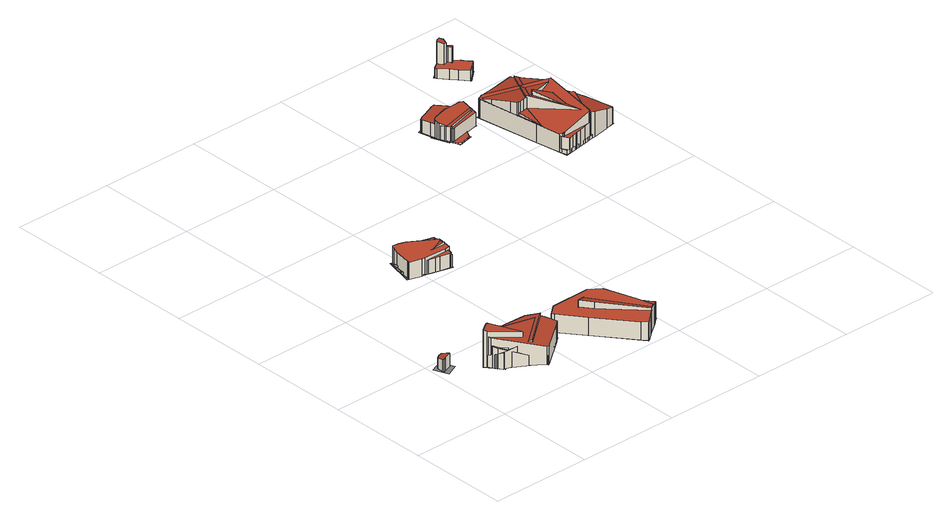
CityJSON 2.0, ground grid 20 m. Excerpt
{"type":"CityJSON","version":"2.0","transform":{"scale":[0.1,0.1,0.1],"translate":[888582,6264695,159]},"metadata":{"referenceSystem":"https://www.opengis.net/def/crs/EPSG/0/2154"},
"CityObjects":{
"building1":{"type":"Building","attributes":{"class":"Building"},"children":["building1-1"]},
"building1-1":{"type":"BuildingPart","parents":["building1"],"geometry":[{"type":"MultiSurface","lod":"2.2","boundaries":[[[0,1,2,3,4,5,6,7,8,9]],[[10,11,1,0]],[[11,12,2,1]],[[12,13,3,2]],[[13,14,4,3]],[[14,15,5,4]],[[15,16,6,5]],[[16,17,7,6]],[[17,18,8,7]],[[18,19,9,8]],[[19,10,0,9]],[[20,21,22,23]]],"semantics":{"surfaces":[{"type":"RoofSurface","rf_azimuth":112.02,"rf_slope":16.18},{"type":"WallSurface","on_footprint_edge":true},{"type":"GroundSurface"}],"values":[0,1,1,1,1,1,1,1,1,1,1,2]}}]},
"building2":{"type":"Building","attributes":{"class":"Building"},"children":["building2-1"]},
"building2-1":{"type":"BuildingPart","parents":["building2"],"geometry":[{"type":"MultiSurface","lod":"2.2","boundaries":[[[24,25,26,27,28,29,30,31,32,33,34,35]],[[36,37,25,24]],[[37,38,26,25]],[[38,39,27,26]],[[39,40,28,27]],[[40,41,29,28]],[[41,42,30,29]],[[42,43,31,30]],[[43,44,32,31]],[[44,45,33,32]],[[45,46,34,33]],[[46,47,35,34]],[[47,36,24,35]],[[48,49,50,51,52,53,54,55,56,57,58,59,60,61]],[[62,63,49,48]],[[63,64,50,49]],[[64,65,51,50]],[[65,66,52,51]],[[66,67,53,52]],[[67,68,54,53]],[[68,69,55,54]],[[69,70,56,55]],[[70,71,57,56]],[[71,72,58,57]],[[72,73,59,58]],[[73,74,60,59]],[[74,75,61,60]],[[75,62,48,61]],[[76,77,78,79,80,81,82,83,84,85,86,87,88,89]],[[90,91,77,76]],[[91,92,78,77]],[[92,93,79,78]],[[93,94,80,79]],[[94,95,81,80]],[[95,82,81]],[[96,83,82]],[[96,97,84,83]],[[97,98,85,84]],[[98,99,86,85]],[[99,100,87,86]],[[100,101,88,87]],[[101,102,89,88]],[[102,90,76,89]],[[103,104,105,106,107,108,109,110,111,112]],[[113,114,104,103]],[[114,115,105,104]],[[115,116,106,105]],[[116,117,107,106]],[[117,118,108,107]],[[118,119,109,108]],[[119,120,110,109]],[[120,121,111,110]],[[121,122,112,111]],[[122,113,103,112]],[[123,124,125,126,127,128,129,130,131]],[[132,133,124,123]],[[133,134,125,124]],[[134,135,126,125]],[[135,136,127,126]],[[136,120,128,127]],[[120,137,129,128]],[[137,138,130,129]],[[138,139,131,130]],[[139,132,123,131]],[[140,141,142,143,144,145,146,147,148]],[[149,150,141,140]],[[150,151,142,141]],[[151,152,143,142]],[[152,153,144,143]],[[153,154,145,144]],[[154,155,146,145]],[[155,156,147,146]],[[156,157,148,147]],[[157,149,140,148]],[[158,159,160,161,162,163,164,165,166,167]],[[168,169,159,158]],[[169,170,160,159]],[[170,171,161,160]],[[171,172,162,161]],[[172,173,163,162]],[[173,174,164,163]],[[174,175,165,164]],[[175,176,166,165]],[[176,177,167,166]],[[177,168,158,167]],[[178,179,180,181,182,183,184,185]],[[94,179,178]],[[94,172,180,179]],[[172,117,181,180]],[[117,186,182,181]],[[186,187,183,182]],[[187,188,184,183]],[[188,185,184]],[[189,190,191,192,193,194,195,196]]],"semantics":{"surfaces":[{"type":"RoofSurface","rf_azimuth":128.85,"rf_slope":16.8},{"type":"WallSurface","on_footprint_edge":true},{"type":"RoofSurface","rf_azimuth":308.41,"rf_slope":14.21},{"type":"RoofSurface","rf_azimuth":323.76,"rf_slope":20.18},{"type":"RoofSurface","rf_azimuth":294.8,"rf_slope":19.44},{"type":"RoofSurface","rf_azimuth":48.33,"rf_slope":19.74},{"type":"RoofSurface","rf_azimuth":298.83,"rf_slope":16.25},{"type":"RoofSurface","rf_azimuth":319.14,"rf_slope":19.4},{"type":"RoofSurface","rf_azimuth":122.92,"rf_slope":18.67},{"type":"GroundSurface"}],"values":[0,1,1,1,1,1,1,1,1,1,1,1,1,2,1,1,1,1,1,1,1,1,1,1,1,1,1,1,3,1,1,1,1,1,1,1,1,1,1,1,1,1,1,4,1,1,1,1,1,1,1,1,1,1,5,1,1,1,1,1,1,1,1,1,6,1,1,1,1,1,1,1,1,1,7,1,1,1,1,1,1,1,1,1,1,8,1,1,1,1,1,1,1,9]}}]},
"building3":{"type":"Building","attributes":{"class":"Building"},"children":["building3-1"]},
"building3-1":{"type":"BuildingPart","parents":["building3"],"geometry":[{"type":"MultiSurface","lod":"2.2","boundaries":[[[197,198,199,200,201,202,203,204,205,206,207,208,209,210,211,212]],[[213,214,198,197]],[[214,215,199,198]],[[215,216,200,199]],[[216,217,201,200]],[[217,218,202,201]],[[218,219,203,202]],[[219,220,204,203]],[[220,221,205,204]],[[221,222,206,205]],[[222,223,207,206]],[[223,224,208,207]],[[224,225,209,208]],[[225,226,210,209]],[[226,227,211,210]],[[227,228,212,211]],[[228,213,197,212]],[[229,230,231,232,233,234,235,236,237,238,239]],[[240,241,230,229]],[[241,242,231,230]],[[242,243,232,231]],[[243,244,233,232]],[[244,245,234,233]],[[245,246,235,234]],[[246,247,236,235]],[[247,248,237,236]],[[248,249,238,237]],[[249,250,239,238]],[[250,240,229,239]],[[251,252,253,254,255,256,257,258,259,260]]],"semantics":{"surfaces":[{"type":"RoofSurface","rf_azimuth":217.14,"rf_slope":12.22},{"type":"WallSurface","on_footprint_edge":true},{"type":"RoofSurface","rf_azimuth":31.3,"rf_slope":18.24},{"type":"GroundSurface"}],"values":[0,1,1,1,1,1,1,1,1,1,1,1,1,1,1,1,1,2,1,1,1,1,1,1,1,1,1,1,1,3]}}]},
"building4":{"type":"Building","attributes":{"class":"Building"},"children":["building4-1"]},
"building4-1":{"type":"BuildingPart","parents":["building4"],"geometry":[{"type":"MultiSurface","lod":"2.2","boundaries":[[[261,262,263,264,265,266,267,268,269,270,271,272,273,274,275,276]],[[277,278,262,261]],[[278,279,263,262]],[[279,280,264,263]],[[280,281,265,264]],[[281,282,266,265]],[[282,283,267,266]],[[283,284,268,267]],[[284,285,269,268]],[[285,286,270,269]],[[286,287,271,270]],[[287,288,272,271]],[[288,289,273,272]],[[289,290,274,273]],[[290,291,275,274]],[[291,292,276,275]],[[292,277,261,276]],[[293,294,295,296,297,298,299,300,301,302,303,304,305,306,307,308,309,310]],[[311,312,294,293]],[[312,313,295,294]],[[313,314,296,295]],[[314,315,297,296]],[[315,316,298,297]],[[316,317,299,298]],[[317,318,300,299]],[[318,319,301,300]],[[319,320,302,301]],[[320,321,303,302]],[[321,322,304,303]],[[322,323,305,304]],[[323,324,306,305]],[[324,325,307,306]],[[325,326,308,307]],[[326,327,309,308]],[[327,328,310,309]],[[328,311,293,310]],[[329,330,331,332,333,334,335,336,337,338,339,340,341,342,343]],[[344,345,330,329]],[[345,346,331,330]],[[346,332,331]],[[347,336,335]],[[347,348,337,336]],[[348,349,338,337]],[[349,350,339,338]],[[350,351,340,339]],[[351,352,341,340]],[[352,353,342,341]],[[353,354,343,342]],[[354,344,329,343]],[[355,356,357,358,359,360,361,362]],[[363,364,356,355]],[[364,365,357,356]],[[365,366,358,357]],[[366,367,359,358]],[[367,368,360,359]],[[368,369,361,360]],[[369,370,362,361]],[[370,363,355,362]],[[371,372,373,374,375,376,377,378,379,380,381]],[[382,383,372,371]],[[383,384,373,372]],[[384,385,374,373]],[[385,386,375,374]],[[386,387,376,375]],[[387,388,377,376]],[[388,389,378,377]],[[389,390,379,378]],[[390,391,380,379]],[[391,392,381,380]],[[392,382,371,381]],[[393,394,395,396,397,398]],[[399,400,394,393]],[[400,401,395,394]],[[401,402,396,395]],[[402,403,397,396]],[[403,404,398,397]],[[404,399,393,398]],[[405,406,407,408,409]]],"semantics":{"surfaces":[{"type":"RoofSurface","rf_azimuth":345.08,"rf_slope":0.923},{"type":"WallSurface","on_footprint_edge":true},{"type":"RoofSurface","rf_azimuth":71.27,"rf_slope":0.398},{"type":"RoofSurface","rf_azimuth":62.74,"rf_slope":4.89},{"type":"RoofSurface","rf_azimuth":113.63,"rf_slope":18.51},{"type":"RoofSurface","rf_azimuth":76.46,"rf_slope":11.76},{"type":"RoofSurface","rf_azimuth":56.98,"rf_slope":15.72},{"type":"GroundSurface"}],"values":[0,1,1,1,1,1,1,1,1,1,1,1,1,1,1,1,1,2,1,1,1,1,1,1,1,1,1,1,1,1,1,1,1,1,1,1,3,1,1,1,1,1,1,1,1,1,1,1,1,4,1,1,1,1,1,1,1,1,5,1,1,1,1,1,1,1,1,1,1,1,6,1,1,1,1,1,1,7]}}]},
"building5":{"type":"Building","attributes":{"class":"Building"},"children":["building5-1"]},
"building5-1":{"type":"BuildingPart","parents":["building5"],"geometry":[{"type":"MultiSurface","lod":"2.2","boundaries":[[[410,411,412,413,414,415,416,417,418,419,420,421,422,423,424]],[[425,426,411,410]],[[426,427,412,411]],[[427,428,413,412]],[[428,429,414,413]],[[429,430,415,414]],[[430,431,416,415]],[[431,432,417,416]],[[432,433,418,417]],[[433,434,419,418]],[[434,435,420,419]],[[435,436,421,420]],[[436,437,422,421]],[[437,438,423,422]],[[438,439,424,423]],[[439,425,410,424]],[[440,441,442,443,444,445,446,447,448,449,450,451]],[[452,453,441,440]],[[453,454,442,441]],[[454,455,443,442]],[[455,456,444,443]],[[456,457,445,444]],[[457,458,446,445]],[[458,459,447,446]],[[459,460,448,447]],[[460,461,449,448]],[[461,462,450,449]],[[462,463,451,450]],[[463,452,440,451]],[[464,465,466,467,468,469,470,471,472,473,474,475,476,477]],[[478,479,465,464]],[[479,480,466,465]],[[480,481,467,466]],[[481,482,468,467]],[[482,483,469,468]],[[483,484,470,469]],[[484,485,471,470]],[[485,486,472,471]],[[486,487,473,472]],[[487,488,474,473]],[[488,489,475,474]],[[489,490,476,475]],[[490,491,477,476]],[[491,478,464,477]],[[492,493,494,495,496,497,498,499,500,501,502,503,504]]],"semantics":{"surfaces":[{"type":"RoofSurface","rf_azimuth":114.74,"rf_slope":4.41},{"type":"WallSurface","on_footprint_edge":true},{"type":"RoofSurface","rf_azimuth":278.9,"rf_slope":15},{"type":"RoofSurface","rf_azimuth":122.75,"rf_slope":0.292},{"type":"GroundSurface"}],"values":[0,1,1,1,1,1,1,1,1,1,1,1,1,1,1,1,2,1,1,1,1,1,1,1,1,1,1,1,1,3,1,1,1,1,1,1,1,1,1,1,1,1,1,1,4]}}]},
"building6":{"type":"Building","attributes":{"class":"Building"},"children":["building6-1"]},
"building6-1":{"type":"BuildingPart","parents":["building6"],"geometry":[{"type":"MultiSurface","lod":"2.2","boundaries":[[[505,506,507,508,509,510,511,512,513,514,515,516,517,518]],[[519,520,506,505]],[[520,521,507,506]],[[521,522,508,507]],[[522,523,509,508]],[[523,524,510,509]],[[524,525,511,510]],[[525,526,512,511]],[[526,527,513,512]],[[527,528,514,513]],[[528,529,515,514]],[[529,530,516,515]],[[530,531,517,516]],[[531,532,518,517]],[[532,519,505,518]],[[533,534,535,536,537,538,539,540,541,542,543,544,545,546,547,548]],[[549,550,534,533]],[[550,551,535,534]],[[551,552,536,535]],[[552,553,537,536]],[[553,554,538,537]],[[554,555,539,538]],[[555,556,540,539]],[[556,557,541,540]],[[557,558,542,541]],[[558,559,543,542]],[[559,560,544,543]],[[560,561,545,544]],[[561,562,546,545]],[[562,563,547,546]],[[563,564,548,547]],[[564,549,533,548]],[[565,566,567,568,569,570,571,572,573,574,575,576,577,578,579,580,581]],[[582,583,566,565]],[[583,584,567,566]],[[584,585,568,567]],[[585,586,569,568]],[[586,587,570,569]],[[587,588,571,570]],[[588,589,572,571]],[[589,590,573,572]],[[590,591,574,573]],[[591,592,575,574]],[[592,593,576,575]],[[593,594,577,576]],[[594,595,578,577]],[[595,596,579,578]],[[596,597,580,579]],[[597,598,581,580]],[[598,582,565,581]],[[599,600,601,602,603,604,605,606,607,608,609,610,611,612,613,614]],[[615,616,600,599]],[[616,617,601,600]],[[617,618,602,601]],[[618,619,603,602]],[[619,620,604,603]],[[620,621,605,604]],[[621,622,606,605]],[[622,553,607,606]],[[553,623,608,607]],[[623,624,609,608]],[[624,625,610,609]],[[625,626,611,610]],[[626,627,612,611]],[[627,628,613,612]],[[628,629,614,613]],[[629,615,599,614]],[[630,631,632,633,634,635,636,637,638,639,640,641,642]],[[643,644,631,630]],[[644,645,632,631]],[[645,646,633,632]],[[646,647,634,633]],[[647,648,635,634]],[[648,649,636,635]],[[649,650,637,636]],[[650,651,638,637]],[[651,652,639,638]],[[652,653,640,639]],[[653,654,641,640]],[[654,655,642,641]],[[655,643,630,642]],[[656,657,658,659,660,661,662,663,664,665,666,667]],[[582,668,657,656]],[[668,669,658,657]],[[669,670,659,658]],[[670,671,660,659]],[[671,672,661,660]],[[672,673,662,661]],[[673,674,663,662]],[[674,675,664,663]],[[675,676,665,664]],[[676,677,666,665]],[[677,678,667,666]],[[678,582,656,667]],[[679,680,681,682,683,684,685,686,687]],[[688,616,680,679]],[[616,689,681,680]],[[689,690,682,681]],[[690,691,683,682]],[[691,692,684,683]],[[692,693,685,684]],[[693,694,686,685]],[[694,695,687,686]],[[695,688,679,687]],[[696,697,698,699,700,701]],[[702,703,697,696]],[[703,704,698,697]],[[704,705,699,698]],[[705,706,700,699]],[[706,707,701,700]],[[707,702,696,701]],[[708,709,710,711,712,713,714,715]]],"semantics":{"surfaces":[{"type":"RoofSurface","rf_azimuth":190.2,"rf_slope":17.24},{"type":"WallSurface","on_footprint_edge":true},{"type":"RoofSurface","rf_azimuth":11.35,"rf_slope":18.76},{"type":"RoofSurface","rf_azimuth":99.36,"rf_slope":16.81},{"type":"RoofSurface","rf_azimuth":18.33,"rf_slope":1.5},{"type":"RoofSurface","rf_azimuth":256.62,"rf_slope":6.96},{"type":"RoofSurface","rf_azimuth":241.93,"rf_slope":6.06},{"type":"RoofSurface","rf_azimuth":188.13,"rf_slope":13.18},{"type":"RoofSurface","rf_azimuth":339.19,"rf_slope":18.12},{"type":"GroundSurface"}],"values":[0,1,1,1,1,1,1,1,1,1,1,1,1,1,1,2,1,1,1,1,1,1,1,1,1,1,1,1,1,1,1,1,3,1,1,1,1,1,1,1,1,1,1,1,1,1,1,1,1,1,4,1,1,1,1,1,1,1,1,1,1,1,1,1,1,1,1,5,1,1,1,1,1,1,1,1,1,1,1,1,1,6,1,1,1,1,1,1,1,1,1,1,1,1,7,1,1,1,1,1,1,1,1,1,8,1,1,1,1,1,1,9]}}]},
"building7":{"type":"Building","attributes":{"class":"Building"},"children":["building7-1"]},
"building7-1":{"type":"BuildingPart","parents":["building7"],"geometry":[{"type":"MultiSurface","lod":"2.2","boundaries":[[[716,717,718,719,720,721,722,723,724,725,726,727,728,729,730]],[[731,732,717,716]],[[732,733,718,717]],[[733,734,719,718]],[[734,735,720,719]],[[735,736,721,720]],[[736,737,722,721]],[[737,738,723,722]],[[738,739,724,723]],[[739,740,725,724]],[[740,741,726,725]],[[741,742,727,726]],[[742,743,728,727]],[[743,744,729,728]],[[744,745,730,729]],[[745,731,716,730]],[[746,747,748,749,750,751,752,753,754,755]],[[756,757,747,746]],[[757,735,748,747]],[[735,758,749,748]],[[758,759,750,749]],[[759,760,751,750]],[[760,761,752,751]],[[761,762,753,752]],[[762,763,754,753]],[[763,764,755,754]],[[764,756,746,755]],[[765,766,767,768,769,770,771]],[[744,772,766,765]],[[772,773,767,766]],[[773,774,768,767]],[[774,775,769,768]],[[775,776,770,769]],[[776,777,771,770]],[[777,744,765,771]],[[778,779,780,781,782,783,784]],[[785,786,779,778]],[[786,787,780,779]],[[787,788,781,780]],[[788,789,782,781]],[[789,790,783,782]],[[790,791,784,783]],[[791,785,778,784]],[[792,793,794,795]]],"semantics":{"surfaces":[{"type":"RoofSurface","rf_azimuth":153.33,"rf_slope":2.23},{"type":"WallSurface","on_footprint_edge":true},{"type":"RoofSurface","rf_azimuth":248.21,"rf_slope":1.01},{"type":"RoofSurface","rf_azimuth":325.39,"rf_slope":10.86},{"type":"RoofSurface","rf_azimuth":37.91,"rf_slope":12.44},{"type":"GroundSurface"}],"values":[0,1,1,1,1,1,1,1,1,1,1,1,1,1,1,1,2,1,1,1,1,1,1,1,1,1,1,3,1,1,1,1,1,1,1,4,1,1,1,1,1,1,1,5]}}]}
},
"vertices":[
[12,169,31],[12,165,33],[16,167,33],[32,173,33],[33,175,32],[32,180,31],[29,185,29],[26,188,28],[21,188,27],[13,182,28],[12,169,7],[12,165,7],[16,167,7],[32,173,7],[33,175,7],[32,180,7],[29,185,7],[26,188,7],[21,188,7],[13,182,7],[39,166,7],[26,193,7],[3,183,7],[15,155,7],
[74,130,31],[74,127,32],[83,113,37],[91,102,41],[93,102,42],[142,85,55],[209,139,55],[193,160,47],[143,181,32],[140,181,32],[136,179,31],[80,137,31],[74,130,9],[74,127,9],[83,113,9],[91,102,9],[93,102,9],[142,85,9],[209,139,9],[193,160,9],[143,181,9],[140,181,9],[136,179,9],[80,137,9],[77,124,69],[79,121,68],[155,64,45],[160,63,44],[217,107,44],[225,114,44],[224,117,44],[219,125,47],[213,133,49],[211,136,50],[207,137,51],[94,139,69],[78,135,71],[77,125,69],[77,124,9],[79,121,9],[155,64,9],[160,63,9],[217,107,9],[225,114,9],[224,117,9],[219,125,9],[213,133,9],[211,136,9],[207,137,9],[94,139,9],[78,135,9],[77,125,9],[80,120,53],[80,117,52],[85,110,49],[155,67,19],[160,65,17],[194,90,12],[218,107,9],[219,110,10],[214,112,11],[97,149,54],[96,149,54],[93,146,55],[81,134,56],[80,123,54],[80,120,9],[80,117,9],[85,110,9],[155,67,9],[160,65,9],[194,90,9],[219,110,9],[214,112,9],[97,149,9],[96,149,9],[93,146,9],[81,134,9],[80,123,9],[89,140,45],[91,122,39],[154,66,11],[157,63,10],[170,71,11],[226,117,17],[207,142,28],[193,159,35],[99,146,45],[89,141,45],[89,140,9],[91,122,9],[154,66,9],[157,63,9],[170,71,9],[226,117,9],[207,142,9],[193,159,9],[99,146,9],[89,141,9],[86,138,41],[89,112,48],[151,71,44],[186,85,32],[227,116,14],[193,159,10],[146,178,16],[135,179,19],[96,147,37],[86,138,9],[89,112,9],[151,71,9],[186,85,9],[227,116,9],[146,178,9],[135,179,9],[96,147,9],[71,131,82],[75,125,80],[134,101,66],[134,103,66],[132,105,67],[93,141,82],[90,142,83],[88,142,83],[84,140,83],[71,131,9],[75,125,9],[134,101,9],[134,103,9],[132,105,9],[93,141,9],[90,142,9],[88,142,9],[84,140,9],[78,125,63],[156,66,29],[158,64,28],[159,64,27],[166,69,27],[215,107,22],[222,114,22],[204,146,34],[107,155,62],[92,144,64],[78,125,9],[156,66,9],[158,64,9],[159,64,9],[166,69,9],[215,107,9],[222,114,9],[204,146,9],[107,155,9],[92,144,9],[99,104,9],[160,65,32],[166,69,32],[170,71,32],[203,97,30],[219,113,29],[183,152,11],[102,109,9],[203,97,9],[219,113,9],[183,152,9],[157,61,9],[227,115,9],[192,162,9],[172,146,9],[142,184,9],[70,130,9],[93,99,9],[116,116,9],
[233,138,44],[236,134,44],[272,87,44],[327,16,44],[336,6,45],[337,6,45],[355,20,50],[356,21,50],[365,28,53],[370,33,54],[360,63,56],[336,120,60],[315,138,58],[248,149,48],[245,147,47],[241,144,46],[233,138,8],[236,134,8],[272,87,8],[327,16,8],[336,6,8],[337,6,8],[355,20,8],[356,21,8],[365,28,8],[370,33,8],[360,63,8],[336,120,8],[315,138,8],[248,149,8],[245,147,8],[241,144,8],[277,118,62],[293,96,62],[359,23,56],[379,38,48],[385,43,45],[392,49,42],[392,51,42],[386,60,42],[336,122,45],[324,138,46],[321,140,46],[277,118,8],[293,96,8],[359,23,8],[379,38,8],[385,43,8],[392,49,8],[392,51,8],[386,60,8],[336,122,8],[324,138,8],[321,140,8],[232,138,8],[335,5,8],[394,50,8],[352,103,8],[360,108,8],[348,122,8],[341,117,8],[289,183,8],[270,167,8],[250,152,8],
[174,430,38],[197,424,38],[204,423,38],[250,423,37],[260,424,37],[264,446,37],[264,450,37],[264,453,37],[215,483,38],[202,487,38],[190,489,38],[187,485,38],[186,482,38],[182,470,38],[175,436,38],[175,433,38],[174,430,4],[197,424,4],[204,423,4],[250,423,4],[260,424,4],[264,446,4],[264,450,4],[264,453,4],[215,483,4],[202,487,4],[190,489,4],[187,485,4],[186,482,4],[182,470,4],[175,436,4],[175,433,4],[177,437,32],[207,423,32],[210,422,32],[223,418,32],[232,416,32],[252,412,32],[255,413,32],[259,428,32],[260,431,32],[267,461,32],[266,464,32],[266,468,32],[265,469,32],[251,473,32],[233,479,32],[223,479,32],[219,479,32],[183,457,32],[177,437,4],[207,423,4],[210,422,4],[223,418,4],[232,416,4],[252,412,4],[255,413,4],[259,428,4],[260,431,4],[267,461,4],[266,464,4],[266,468,4],[265,469,4],[251,473,4],[233,479,4],[223,479,4],[219,479,4],[183,457,4],[176,433,10],[184,429,10],[202,424,10],[267,468,4],[266,471,4],[260,473,4],[256,474,4],[198,488,5],[193,488,6],[190,488,6],[189,488,6],[185,487,6],[184,483,6],[178,457,8],[178,454,9],[176,433,4],[184,429,4],[202,424,4],[198,488,4],[193,488,4],[190,488,4],[189,488,4],[185,487,4],[184,483,4],[178,457,4],[178,454,4],[178,440,29],[214,436,35],[259,435,41],[265,471,31],[247,476,27],[190,484,17],[180,447,27],[179,443,28],[178,440,4],[214,436,4],[259,435,4],[265,471,4],[247,476,4],[190,484,4],[180,447,4],[179,443,4],[177,435,19],[204,424,20],[257,417,18],[259,425,17],[262,436,14],[263,440,14],[265,449,12],[265,452,11],[188,478,9],[183,479,9],[177,438,18],[177,435,4],[204,424,4],[257,417,4],[259,425,4],[262,436,4],[263,440,4],[265,449,4],[265,452,4],[188,478,4],[183,479,4],[177,438,4],[184,461,28],[255,411,29],[264,443,20],[187,471,25],[186,468,26],[185,464,27],[184,461,4],[255,411,4],[264,443,4],[187,471,4],[186,468,4],[185,464,4],[256,409,4],[270,471,4],[219,482,4],[186,491,4],[171,431,4],
[485,737,53],[488,721,54],[492,703,55],[495,693,56],[497,691,56],[501,683,57],[504,684,57],[561,699,58],[566,700,58],[566,710,57],[533,760,53],[528,760,52],[501,749,52],[491,745,52],[485,741,52],[485,737,27],[488,721,27],[492,703,27],[495,693,27],[497,691,27],[501,683,27],[504,684,27],[561,699,27],[566,700,27],[566,710,27],[533,760,27],[528,760,27],[501,749,27],[491,745,27],[485,741,27],[490,710,62],[490,707,61],[491,703,60],[504,680,53],[506,680,53],[567,693,54],[567,724,62],[560,726,63],[538,725,63],[525,724,64],[497,717,63],[492,714,62],[490,710,27],[490,707,27],[491,703,27],[504,680,27],[506,680,27],[567,693,27],[567,724,27],[560,726,27],[538,725,27],[525,724,27],[497,717,27],[492,714,27],[488,711,28],[492,699,28],[506,670,29],[510,666,29],[518,668,29],[527,670,29],[529,671,29],[534,673,29],[563,725,29],[531,761,28],[518,755,28],[508,750,28],[489,731,28],[488,714,28],[488,711,27],[492,699,27],[506,670,27],[510,666,27],[518,668,27],[527,670,27],[529,671,27],[534,673,27],[563,725,27],[531,761,27],[518,755,27],[508,750,27],[489,731,27],[488,714,27],[507,665,27],[538,672,27],[534,690,27],[543,692,27],[569,692,27],[569,726,27],[538,726,27],[534,762,27],[482,743,27],[488,715,27],[485,715,27],[498,682,27],[502,682,27],
[588,705,66],[606,583,65],[614,535,64],[618,530,65],[620,530,66],[622,529,66],[679,530,84],[681,531,85],[693,642,94],[684,648,92],[680,651,91],[597,710,69],[592,709,67],[588,708,66],[588,705,28],[606,583,28],[614,535,28],[618,530,28],[620,530,28],[622,529,28],[679,530,28],[681,531,28],[693,642,28],[684,648,28],[680,651,28],[597,710,28],[592,709,28],[588,708,28],[621,625,96],[683,530,81],[691,530,79],[724,536,67],[741,540,61],[742,540,61],[742,543,61],[742,547,61],[740,564,60],[735,588,60],[733,598,60],[707,659,65],[679,709,71],[675,714,72],[669,705,74],[621,628,95],[621,625,28],[683,530,28],[691,530,28],[724,536,28],[741,540,28],[742,540,28],[742,543,28],[742,547,28],[740,564,28],[735,588,28],[733,598,28],[707,659,28],[679,709,28],[675,714,28],[669,705,28],[621,628,28],[590,699,69],[592,681,75],[598,640,87],[600,626,91],[602,623,92],[605,623,92],[612,623,93],[643,628,93],[682,637,92],[690,644,90],[689,652,88],[676,723,66],[674,724,66],[662,723,66],[640,719,66],[617,716,65],[596,712,66],[590,699,28],[592,681,28],[598,640,28],[600,626,28],[602,623,28],[605,623,28],[612,623,28],[643,628,28],[682,637,28],[690,644,28],[689,652,28],[676,723,28],[674,724,28],[662,723,28],[640,719,28],[617,716,28],[596,712,28],[589,709,35],[590,702,35],[595,657,36],[607,577,36],[615,529,36],[618,519,36],[628,519,36],[692,531,34],[741,540,33],[741,543,33],[741,546,33],[740,560,33],[733,596,33],[706,664,33],[675,725,33],[615,715,35],[589,709,28],[590,702,28],[595,657,28],[607,577,28],[615,529,28],[618,519,28],[628,519,28],[692,531,28],[741,543,28],[741,546,28],[740,560,28],[733,596,28],[706,664,28],[675,725,28],[615,715,28],[596,664,76],[611,557,63],[615,531,60],[623,519,59],[624,518,59],[632,520,59],[641,521,60],[643,522,60],[652,523,60],[665,526,61],[679,529,62],[705,597,71],[689,651,77],[596,664,28],[611,557,28],[615,531,28],[623,519,28],[624,518,28],[632,520,28],[641,521,28],[643,522,28],[652,523,28],[665,526,28],[679,529,28],[705,597,28],[689,651,28],[590,699,47],[591,685,46],[604,604,39],[607,584,37],[610,570,36],[626,519,32],[672,527,35],[740,541,40],[740,544,40],[732,594,44],[677,719,53],[590,709,48],[591,685,28],[604,604,28],[607,584,28],[610,570,28],[626,519,28],[672,527,28],[740,541,28],[740,544,28],[732,594,28],[677,719,28],[590,709,28],[590,705,60],[590,702,60],[593,681,60],[603,605,60],[611,553,60],[623,529,62],[680,533,76],[704,594,83],[703,597,83],[590,705,28],[593,681,28],[603,605,28],[611,553,28],[623,529,28],[680,533,28],[704,594,28],[703,597,28],[636,628,99],[680,530,74],[702,594,75],[702,597,75],[643,630,97],[639,631,98],[636,628,28],[680,530,28],[702,594,28],[702,597,28],[643,630,28],[639,631,28],[734,599,28],[719,597,28],[707,664,28],[686,660,28],[677,726,28],[587,711,28],[616,517,28],[744,540,28],
[618,851,50],[618,847,50],[632,830,51],[641,818,51],[655,802,52],[667,811,52],[674,816,53],[677,820,53],[668,833,52],[665,837,52],[657,846,51],[651,851,51],[638,864,50],[629,859,50],[619,852,50],[618,851,31],[618,847,31],[632,830,31],[641,818,31],[655,802,31],[667,811,31],[674,816,31],[677,820,31],[668,833,31],[665,837,31],[657,846,31],[651,851,31],[638,864,31],[629,859,31],[619,852,31],[620,847,32],[630,833,32],[655,802,32],[658,802,32],[669,813,32],[674,826,32],[660,845,32],[635,862,33],[631,861,32],[625,855,32],[620,847,31],[630,833,31],[658,802,31],[669,813,31],[674,826,31],[660,845,31],[635,862,31],[631,861,31],[625,855,31],[629,859,94],[637,848,91],[642,849,90],[646,861,91],[642,867,92],[641,867,92],[636,865,93],[637,848,31],[642,849,31],[646,861,31],[642,867,31],[641,867,31],[636,865,31],[642,865,79],[646,850,81],[650,842,81],[652,843,80],[656,848,79],[656,850,79],[646,862,79],[642,865,31],[646,850,31],[650,842,31],[652,843,31],[656,848,31],[656,850,31],[646,862,31],[680,821,31],[640,870,31],[615,851,31],[656,800,31]
]}
